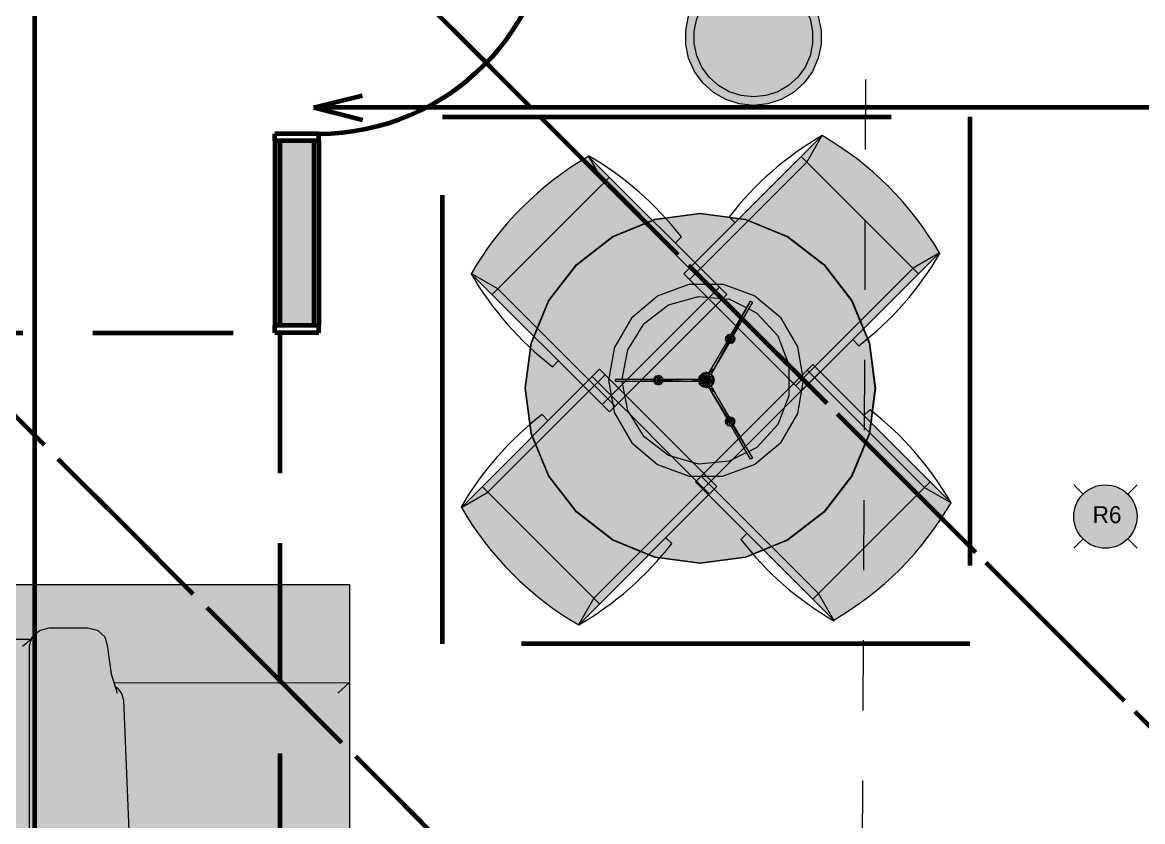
# Model space of a CAD drawing. Header units: inches. Extents: x -355 to 955, y -237 to 947.
# Drawn here: x 315.8 to 430.8, y 233.7 to 315.7 of the extents above; entities that cross this region are included whole.
import ezdxf

# ---------------------------------------------------------------- set-up
doc = ezdxf.new("R2010")
doc.units = ezdxf.units.IN
doc.header["$LTSCALE"] = 96
doc.header["$MEASUREMENT"] = 0
for name, pattern in [('Dash', [0.225, 0.15, -0.075]), ('Dot', [0.15, 0.075, -0.075]), ('ISO08W100', [0.96, 0.48, -0.12, 0.24, -0.12])]:
    doc.linetypes.add(name, pattern=pattern)
for name, color, linetype, lineweight, true_color in [('Architectural Blocks-2', 9, 'ISO08W100', 211, 0x808080), ('Cameras-3', 7, 'Continuous', 0, 0x004080), ('Dimensions-1', 7, 'Continuous', 158, 0x000080), ('Dimensions-3', 7, 'Continuous', 158, 0x000080), ('Doors-1', 7, 'Continuous', 158, 0x4b4b4b), ('Electrical-2', 7, 'Continuous', 211, 0xb90000), ('Electrical-3', 7, 'Continuous', 211, 0xb90000), ('Furniture_ Interior-2', 7, 'Continuous', 211, 0x8080c0), ('Furniture_ Interior-3', 7, 'Continuous', 211, 0x8080c0), ('Roof Planes-3', 7, 'Dash', 211, 0x6fa455), ('Walls_  Normal-1', 7, 'Continuous', 211, 0x000000)]:
    doc.layers.add(name, color=color, linetype=linetype, lineweight=lineweight, true_color=true_color)

# ---------------------------------------------------------------- blocks, each defined once
blk = doc.blocks.new('Seating_Chairs_Side Chairs_Framed w_ arms')
at = {"layer": 'Furniture_ Interior-2', "color": 163, "lineweight": 0, "true_color": 0x8080c0, "transparency": 33554687}
for p, q in [((-8.54, 17.04), (8.5, 17.04)), ((-8.54, 1.07), (8.5, 1.07))]:
    blk.add_line(p, q, dxfattribs=at)
blk.add_lwpolyline([(-8.54, 20.07, -0.131652), (8.5, 20.07), (8.5, 0), (-8.54, 0)], format="xyb", close=True, dxfattribs=at)
for points in [[(-8.54, 20.07, 0.097854), (-9.39, 7.42), (-8.54, 7.42)], [(8.54, 20.13, -0.097854), (9.39, 7.48), (8.54, 7.48)]]:
    blk.add_lwpolyline(points, format="xyb", dxfattribs=at)
for points in [[(-7.71, 0), (-7.71, 17.04), (-8.53, 20.08)], [(8.5, 20.07), (7.69, 17.04), (7.69, 0)]]:
    blk.add_lwpolyline(points, dxfattribs=at)
at = {"layer": 'Furniture_ Interior-2', "color": 7, "lineweight": 0, "true_color": 0xffffff, "transparency": 33554687}
for points in [[(-4.32, 20.91), (-0.02, 21.2), (-4.32, 20.91), (-8.54, 0)], [(-0.02, 21.2), (8.5, 0), (-0.02, 21.2), (-8.54, 0)], [(-8.54, 20.07), (-4.32, 20.91), (-8.54, 20.07), (-8.54, 0)], [(-0.02, 21.2), (4.28, 20.91), (-0.02, 21.2), (8.5, 0)], [(4.28, 20.91), (8.5, 20.07), (4.28, 20.91), (8.5, 0)]]:
    blk.add_solid(points, dxfattribs=at)
blk = doc.blocks.new('Tables_Dining Tables_Round_Without Chairs_Round Queen Anne (small)')
at = {"layer": 'Furniture_ Interior-2', "color": 163, "lineweight": 0, "true_color": 0x8080c0, "transparency": 33554687}
for points in [[(-15.59, 9), (-17.39, 13.34), (-18, 18), (-17.39, 22.66), (-15.59, 27), (-12.73, 30.73), (-9, 33.59), (-4.66, 35.39), (0, 36), (4.66, 35.39), (9, 33.59), (12.73, 30.73), (15.59, 27), (17.39, 22.66), (18, 18), (17.39, 13.34), (15.59, 9), (12.73, 5.27), (9, 2.41), (4.66, 0.61), (0, 0), (-4.66, 0.61), (-9, 2.41), (-12.73, 5.27)], [(-15.55, 9.02), (-17.34, 13.35), (-17.95, 18), (-17.34, 22.65), (-15.55, 26.98), (-12.69, 30.69), (-8.98, 33.55), (-4.65, 35.34), (0, 35.95), (4.65, 35.34), (8.98, 33.55), (12.69, 30.69), (15.55, 26.98), (17.34, 22.65), (17.95, 18), (17.34, 13.35), (15.55, 9.02), (12.69, 5.31), (8.98, 2.45), (4.65, 0.66), (0, 0.05), (-4.65, 0.66), (-8.98, 2.45), (-12.69, 5.31)]]:
    blk.add_lwpolyline(points, close=True, dxfattribs=at)
at = {"layer": 'Furniture_ Interior-2', "color": 7, "lineweight": 0, "true_color": 0xffffff, "transparency": 33554687}
for points in [[(-4.66, 35.39), (0, 36), (-4.66, 35.39), (4.66, 35.39)], [(-4.65, 35.34), (0, 35.95), (-4.65, 35.34), (4.65, 35.34)], [(-12.73, 30.73), (-9, 33.59), (-12.73, 30.73), (-4.66, 35.39)], [(-12.73, 30.73), (-4.66, 35.39), (-12.73, 30.73), (4.66, 35.39)], [(-12.73, 30.73), (4.66, 35.39), (-12.73, 30.73), (15.59, 27)], [(-8.98, 33.55), (-4.65, 35.34), (-8.98, 33.55), (4.65, 35.34)], [(-8.98, 33.55), (4.65, 35.34), (-8.98, 33.55), (8.98, 33.55)], [(4.66, 35.39), (9, 33.59), (4.66, 35.39), (15.59, 27)], [(-17.95, 18), (-12.69, 30.69), (-17.95, 18), (-8.98, 33.55)], [(-17.95, 18), (-8.98, 33.55), (-17.95, 18), (15.55, 26.98)], [(-8.98, 33.55), (8.98, 33.55), (-8.98, 33.55), (15.55, 26.98)], [(8.98, 33.55), (12.69, 30.69), (8.98, 33.55), (15.55, 26.98)], [(9, 33.59), (12.73, 30.73), (9, 33.59), (15.59, 27)], [(-17.95, 18), (-15.55, 26.98), (-17.95, 18), (-12.69, 30.69)], [(-15.59, 27), (-12.73, 30.73), (-15.59, 27), (15.59, 27)], [(-17.95, 18), (-17.34, 22.65), (-17.95, 18), (-15.55, 26.98)], [(-17.95, 18), (15.55, 26.98), (-17.95, 18), (17.95, 18)], [(-17.39, 13.34), (-17.39, 22.66), (-17.39, 13.34), (-15.59, 27)], [(-17.39, 13.34), (-15.59, 27), (-17.39, 13.34), (17.39, 13.34)], [(-15.59, 27), (15.59, 27), (-15.59, 27), (17.39, 13.34)], [(15.55, 26.98), (17.34, 22.65), (15.55, 26.98), (17.95, 18)], [(15.59, 27), (17.39, 22.66), (15.59, 27), (17.39, 13.34)], [(-17.39, 13.34), (-18, 18), (-17.39, 13.34), (-17.39, 22.66)], [(17.39, 22.66), (18, 18), (17.39, 22.66), (17.39, 13.34)], [(-15.55, 9.02), (-17.34, 13.35), (-15.55, 9.02), (-17.95, 18)], [(-17.95, 18), (17.95, 18), (-17.95, 18), (0, 0.05)], [(-15.55, 9.02), (-17.95, 18), (-15.55, 9.02), (-8.98, 2.45)], [(-17.95, 18), (0, 0.05), (-17.95, 18), (-8.98, 2.45)], [(17.95, 18), (15.55, 9.02), (17.95, 18), (0, 0.05)], [(17.95, 18), (17.34, 13.35), (17.95, 18), (15.55, 9.02)], [(-17.39, 13.34), (17.39, 13.34), (-17.39, 13.34), (0, 0)], [(-15.59, 9), (-17.39, 13.34), (-15.59, 9), (-9, 2.41)], [(-17.39, 13.34), (0, 0), (-17.39, 13.34), (-9, 2.41)], [(17.39, 13.34), (9, 2.41), (17.39, 13.34), (0, 0)], [(17.39, 13.34), (15.59, 9), (17.39, 13.34), (9, 2.41)], [(-12.73, 5.27), (-15.59, 9), (-12.73, 5.27), (-9, 2.41)], [(-12.69, 5.31), (-15.55, 9.02), (-12.69, 5.31), (-8.98, 2.45)], [(15.55, 9.02), (8.98, 2.45), (15.55, 9.02), (0, 0.05)], [(15.55, 9.02), (12.69, 5.31), (15.55, 9.02), (8.98, 2.45)], [(15.59, 9), (12.73, 5.27), (15.59, 9), (9, 2.41)], [(0, 0), (-4.66, 0.61), (0, 0), (-9, 2.41)], [(0, 0.05), (-4.65, 0.66), (0, 0.05), (-8.98, 2.45)], [(8.98, 2.45), (4.65, 0.66), (8.98, 2.45), (0, 0.05)], [(9, 2.41), (4.66, 0.61), (9, 2.41), (0, 0)]]:
    blk.add_solid(points, dxfattribs=at)
blk = doc.blocks.new('Bowl Pendant Chandelier')
at = {"layer": 'Electrical-2', "lineweight": 0, "transparency": 33554687}
for p, q in [((-5, 18.5), (-1.74, 19.69)), ((-1.74, 19.69), (1.74, 19.69)), ((1.74, 19.69), (5, 18.5)), ((-7.66, 16.27), (-5, 18.5)), ((-3.86, 17.58), (-0.8, 18.45)), ((-0.8, 18.45), (2.37, 18.16)), ((5, 18.5), (7.66, 16.27)), ((-6.39, 15.67), (-3.86, 17.58)), ((4.15, 17.27), (2.37, 18.16)), ((2.57, 14.54), (4.55, 17.97)), ((2.69, 14.51), (4.55, 17.97)), ((4.76, 17.85), (2.78, 14.42)), ((4.55, 17.97), (4.76, 17.85)), ((-7.66, 16.27), (-9.4, 13.26)), ((4.37, 17.17), (5.21, 16.74)), ((5.21, 16.74), (7.36, 14.4)), ((9.4, 13.26), (7.66, 16.27)), ((-8.07, 12.97), (-6.39, 15.67)), ((0.27, 10.55), (2.34, 14.14)), ((2.55, 14.02), (0.48, 10.43)), ((2.46, 14.08), (0.76, 10.92)), ((1.97, 14.07), (2.24, 14.53)), ((2.4, 14.47), (1.97, 14.07)), ((2.63, 14.4), (1.97, 14.07)), ((1.97, 14.07), (2.02, 14.28)), ((2.05, 13.85), (1.97, 14.07)), ((2.02, 14.28), (2.18, 14.43)), ((2.02, 14.28), (2.08, 14.38)), ((2.19, 13.99), (2.05, 13.85)), ((2.13, 13.77), (2.05, 13.85)), ((2.08, 14.38), (2.24, 14.53)), ((2.18, 14.43), (2.08, 14.38)), ((2.18, 14.43), (2.46, 14.57)), ((2.4, 14.47), (2.18, 14.43)), ((2.31, 14.22), (2.19, 14.01)), ((2.39, 14.19), (2.19, 14.01)), ((2.19, 14.01), (2.21, 14.1)), ((2.19, 14.01), (2.3, 14.06)), ((2.21, 13.92), (2.19, 14.01)), ((2.21, 14.1), (2.31, 14.22)), ((2.28, 14.17), (2.21, 14.1)), ((2.21, 14.1), (2.24, 14.15)), ((2.24, 14.53), (2.46, 14.57)), ((2.24, 14.15), (2.31, 14.22)), ((2.28, 14.17), (2.42, 14.24)), ((2.39, 14.19), (2.28, 14.17)), ((2.31, 14.22), (2.42, 14.24)), ((2.38, 13.72), (2.83, 13.81)), ((2.42, 14.24), (2.39, 14.19)), ((2.39, 14.19), (2.52, 14.21)), ((2.49, 14.16), (2.39, 14.19)), ((2.46, 14.57), (2.4, 14.47)), ((2.4, 14.47), (2.69, 14.51)), ((2.63, 14.4), (2.4, 14.47)), ((2.4, 14.11), (2.49, 14.16)), ((2.42, 14.24), (2.52, 14.21)), ((2.42, 14.1), (2.49, 14.16)), ((2.51, 13.82), (2.42, 13.8)), ((2.59, 13.89), (2.43, 13.8)), ((2.44, 13.82), (2.61, 13.98)), ((2.69, 14.51), (2.45, 14.08)), ((2.63, 14.4), (2.45, 14.23)), ((2.46, 14.57), (2.69, 14.51)), ((2.47, 14.07), (2.49, 14.16)), ((2.58, 14.08), (2.49, 14.16)), ((2.59, 13.89), (2.51, 13.82)), ((2.52, 14.21), (2.58, 14.08)), ((2.52, 14.21), (2.61, 14.14)), ((2.58, 14.08), (2.54, 14.03)), ((2.54, 14.03), (2.58, 14.08)), ((2.56, 13.86), (2.88, 14.02)), ((2.61, 14.14), (2.58, 14.08)), ((2.61, 13.98), (2.58, 14.08)), ((2.64, 14.03), (2.59, 13.89)), ((2.59, 13.89), (2.61, 13.98)), ((2.62, 13.94), (2.59, 13.89)), ((2.61, 14.14), (2.61, 13.98)), ((2.61, 14.14), (2.64, 14.03)), ((2.61, 13.98), (2.64, 14.03)), ((2.64, 14.03), (2.62, 13.94)), ((2.81, 14.24), (2.63, 14.4)), ((2.63, 14.07), (2.81, 14.24)), ((2.83, 13.81), (2.68, 13.66)), ((2.69, 14.51), (2.81, 14.24)), ((2.69, 14.51), (2.87, 14.34)), ((2.87, 14.34), (2.81, 14.24)), ((2.88, 14.02), (2.81, 14.24)), ((2.83, 13.81), (2.88, 14.02)), ((2.89, 13.91), (2.83, 13.81)), ((2.86, 13.91), (2.83, 13.81)), ((2.87, 14.34), (2.88, 14.02)), ((2.87, 14.34), (2.94, 14.12)), ((2.94, 14.12), (2.88, 14.02)), ((2.88, 14.02), (2.89, 13.91)), ((2.94, 14.12), (2.89, 13.91)), ((7.36, 14.4), (8.5, 11.43)), ((-10, 9.84), (-9.4, 13.26)), ((-8.63, 9.96), (-8.07, 12.97)), ((2.45, 13.62), (2.34, 13.65)), ((2.35, 13.68), (2.68, 13.66)), ((2.45, 13.8), (2.42, 13.79)), ((2.42, 13.79), (2.45, 13.8)), ((2.68, 13.66), (2.45, 13.62)), ((10, 9.84), (9.4, 13.26)), ((-0.68, 10.25), (-0.39, 10.54)), ((-0.67, 10.25), (-0.38, 10.54)), ((-0.39, 10.54), (-0.67, 10.25)), ((-0.65, 10.22), (-0.38, 10.49)), ((-0.38, 10.49), (-0.64, 10.21)), ((-0.64, 10.21), (-0.37, 10.48)), ((-0.39, 10.54), (0.01, 10.65)), ((-0.39, 10.54), (-0.38, 10.54)), ((-0.38, 10.54), (0.02, 10.65)), ((0.01, 10.65), (-0.38, 10.54)), ((-0.38, 10.48), (-0.38, 10.54)), ((-0.38, 10.54), (-0.35, 10.5)), ((-0.38, 10.54), (-0.38, 10.48)), ((-0.38, 10.49), (-0.1, 10.01)), ((-0.38, 10.49), (0, 10.59)), ((0, 10.59), (-0.37, 10.48)), ((-0.37, 10.48), (0, 10.58)), ((-0.37, 10.06), (-0.37, 10.48)), ((-0.22, 10.22), (0, 10.58)), ((-0.02, 10.59), (0.02, 10.65)), ((0.02, 10.65), (-0.02, 10.59)), ((0, 10.18), (0, 10.59)), ((0, 10.59), (0.37, 10.49)), ((0, 10.58), (0.37, 10.48)), ((0, 10.58), (0.37, 10.49)), ((0.37, 10.48), (0, 10.28)), ((0.01, 10.65), (0.02, 10.65)), ((0.02, 10.65), (0.02, 10.59)), ((0.02, 10.59), (0.02, 10.65)), ((0.02, 10.65), (0.29, 10.58)), ((0.37, 10.48), (0.1, 10.01)), ((0.76, 10.92), (0.27, 10.55)), ((0.35, 10.5), (0.27, 10.55)), ((0.34, 10.51), (0.34, 10.5)), ((0.37, 10.49), (0.37, 10.48)), ((0.37, 10.49), (0.65, 10.22)), ((0.37, 10.48), (0.64, 10.21)), ((0.65, 10.22), (0.37, 10.48)), ((0.48, 10.43), (0.39, 10.48)), ((0.5, 10.47), (0.72, 10.25)), ((0.55, 11.04), (0.76, 10.92)), ((8.5, 11.43), (8.5, 8.25)), ((-9.4, 6.43), (-10, 9.84)), ((-9.31, 9.96), (-5.36, 9.96)), ((-5.38, 9.85), (-9.31, 9.96)), ((-9.31, 9.72), (-9.31, 9.96)), ((-5.36, 9.72), (-9.31, 9.72)), ((-8.07, 6.72), (-8.63, 9.72)), ((-5.39, 9.84), (-5.21, 10.08)), ((-5.39, 9.84), (-5.33, 10.08)), ((-5.21, 9.61), (-5.39, 9.84)), ((-5.33, 9.61), (-5.39, 9.84)), ((-5.39, 9.84), (-4.44, 9.84)), ((-5.33, 10.08), (-5.06, 10.25)), ((-5.33, 10.08), (-5.18, 10.25)), ((-5.21, 10.08), (-5.33, 10.08)), ((-5.06, 9.44), (-5.33, 9.61)), ((-5.33, 9.61), (-4.5, 9.61)), ((-5.18, 9.44), (-5.33, 9.61)), ((-5.21, 10.08), (-5.27, 9.84)), ((-5.27, 9.84), (-5.21, 9.61)), ((-5.06, 10.25), (-5.21, 10.08)), ((-4.97, 10.01), (-5.21, 10.08)), ((-4.97, 9.68), (-5.21, 9.61)), ((-5.21, 9.61), (-5.06, 9.44)), ((-5.21, 9.61), (-4.65, 9.44)), ((-5.18, 10.25), (-4.85, 10.31)), ((-5.18, 10.25), (-4.97, 10.31)), ((-4.65, 10.25), (-5.18, 10.25)), ((-4.85, 9.38), (-5.18, 9.44)), ((-4.65, 9.44), (-5.18, 9.44)), ((-4.97, 9.38), (-5.18, 9.44)), ((-4.85, 10.31), (-5.06, 10.25)), ((-5.06, 10.25), (-4.76, 10.05)), ((-4.5, 10.08), (-5.06, 10.25)), ((-5.06, 9.44), (-4.85, 9.38)), ((-5.05, 9.84), (-4.96, 9.95)), ((-5.05, 9.84), (-5.02, 9.95)), ((-4.96, 9.73), (-5.05, 9.84)), ((-5.02, 9.73), (-5.05, 9.84)), ((-5.02, 9.95), (-4.89, 10.03)), ((-5.02, 9.95), (-4.95, 10.03)), ((-4.9, 9.95), (-5.02, 9.95)), ((-4.89, 9.65), (-5.02, 9.73)), ((-5.02, 9.73), (-4.96, 9.73)), ((-4.95, 9.65), (-5.02, 9.73)), ((-4.96, 9.95), (-4.99, 9.84)), ((-4.9, 9.87), (-4.99, 9.84)), ((-4.99, 9.84), (-4.96, 9.73)), ((-4.99, 9.84), (-4.7, 9.65)), ((-4.99, 9.84), (-4.63, 9.73)), ((-4.97, 10.31), (-4.85, 10.31)), ((-4.85, 9.38), (-4.97, 9.38)), ((-4.89, 10.03), (-4.96, 9.95)), ((-4.96, 9.95), (-4.9, 10.03)), ((-4.96, 9.73), (-4.89, 9.65)), ((-4.7, 9.65), (-4.96, 9.73)), ((-4.95, 10.03), (-4.79, 10.06)), ((-4.95, 10.03), (-4.85, 10.06)), ((-4.89, 10.03), (-4.95, 10.03)), ((-4.7, 9.65), (-4.95, 9.65)), ((-4.79, 9.63), (-4.95, 9.65)), ((-4.85, 9.63), (-4.95, 9.65)), ((-4.9, 10.03), (-4.89, 10.03)), ((-4.9, 9.96), (-0.74, 9.96)), ((-4.79, 10.06), (-4.89, 10.03)), ((-4.89, 10.03), (-4.66, 9.96)), ((-4.79, 9.63), (-4.89, 9.65)), ((-4.85, 10.31), (-4.65, 10.25)), ((-4.85, 10.06), (-4.79, 10.06)), ((-4.79, 9.63), (-4.85, 9.63)), ((-4.65, 9.44), (-4.85, 9.38)), ((-4.79, 10.06), (-4.64, 9.96)), ((-4.79, 10.06), (-4.7, 10.03)), ((-4.7, 9.65), (-4.79, 9.63)), ((-4.7, 10.03), (-4.64, 9.96)), ((-4.63, 9.73), (-4.7, 9.65)), ((-4.66, 9.98), (-4.62, 9.96)), ((-4.65, 10.25), (-4.5, 10.08)), ((-4.5, 9.61), (-4.65, 9.44)), ((-4.6, 9.84), (-4.63, 9.73)), ((-4.61, 9.79), (-4.44, 9.84)), ((-4.5, 10.08), (-4.47, 9.96)), ((-4.44, 9.84), (-4.5, 9.61)), ((-0.74, 9.72), (-4.47, 9.72)), ((-1.32, 9.72), (-4.45, 9.82)), ((-1.32, 9.96), (-0.74, 9.72)), ((-1.32, 9.72), (-1.32, 9.96)), ((-0.69, 9.79), (-0.8, 9.9)), ((-0.8, 9.9), (0.8, 9.9)), ((-0.8, 9.79), (-0.8, 9.9)), ((0.8, 9.79), (-0.8, 9.79)), ((-0.76, 9.96), (-0.68, 10.25)), ((-0.68, 9.45), (-0.76, 9.72)), ((-0.75, 9.96), (-0.67, 10.25)), ((-0.68, 10.25), (-0.75, 9.96)), ((-0.67, 9.45), (-0.75, 9.72)), ((-0.68, 9.45), (-0.75, 9.72)), ((-0.74, 9.9), (-0.65, 10.22)), ((-0.74, 9.96), (-0.74, 9.9)), ((-0.65, 9.47), (-0.74, 9.79)), ((-0.74, 9.79), (-0.74, 9.72)), ((-0.73, 9.79), (-0.64, 9.48)), ((-0.72, 9.9), (-0.65, 10.22)), ((-0.64, 10.21), (-0.72, 9.9)), ((-0.72, 9.79), (-0.64, 9.48)), ((-0.4, 9.9), (-0.69, 9.79)), ((-0.69, 9.79), (-0.69, 9.9)), ((-0.68, 10.25), (-0.67, 10.25)), ((-0.67, 9.45), (-0.68, 9.45)), ((-0.39, 9.15), (-0.68, 9.45)), ((-0.65, 10.21), (-0.67, 10.25)), ((-0.67, 10.25), (-0.64, 10.23)), ((-0.65, 9.49), (-0.67, 9.45)), ((-0.67, 9.45), (-0.65, 9.49)), ((-0.64, 9.46), (-0.67, 9.45)), ((-0.38, 9.15), (-0.67, 9.45)), ((-0.67, 9.45), (-0.39, 9.15)), ((-0.65, 10.22), (-0.17, 9.94)), ((-0.65, 9.47), (-0.64, 9.48)), ((-0.37, 9.21), (-0.65, 9.47)), ((-0.38, 9.19), (-0.65, 9.47)), ((-0.46, 9.9), (-0.64, 10.21)), ((-0.64, 9.79), (-0.37, 9.63)), ((-0.17, 9.75), (-0.64, 9.48)), ((-0.22, 9.47), (-0.64, 9.48)), ((-0.37, 9.21), (-0.64, 9.48)), ((-0.42, 9.9), (-0.37, 10.06)), ((-0.37, 9.63), (-0.42, 9.79)), ((-0.4, 9.79), (-0.4, 9.9)), ((-0.36, 9.8), (-0.4, 9.79)), ((-0.4, 9.79), (-0.36, 9.8)), ((-0.37, 10.06), (-0.22, 10.22)), ((-0.37, 10.06), (-0.24, 9.9)), ((-0.37, 9.21), (-0.1, 9.67)), ((-0.37, 9.63), (-0.1, 9.67)), ((-0.22, 9.47), (-0.37, 9.63)), ((-0.37, 9.21), (0, 9.41)), ((0, 9.11), (-0.37, 9.21)), ((-0.37, 9.21), (-0.38, 9.19)), ((-0.33, 9.79), (-0.36, 9.9)), ((-0.36, 9.79), (-0.36, 9.9)), ((-0.33, 9.79), (-0.33, 9.9)), ((-0.33, 9.9), (-0.23, 9.79)), ((-0.29, 9.79), (-0.17, 9.75)), ((-0.11, 9.79), (-0.23, 9.9)), ((-0.23, 9.79), (-0.23, 9.9)), ((-0.22, 10.22), (0, 10.28)), ((-0.22, 10.22), (-0.17, 9.95)), ((-0.08, 9.59), (-0.22, 9.47)), ((0, 9.41), (-0.22, 9.47)), ((-0.18, 9.9), (-0.17, 9.94)), ((-0.17, 9.75), (-0.18, 9.79)), ((-0.17, 9.9), (-0.17, 10.01)), ((-0.17, 10.01), (-0.08, 9.92)), ((-0.17, 10.01), (-0.08, 10.01)), ((-0.17, 9.67), (-0.17, 9.79)), ((-0.08, 9.67), (-0.17, 9.67)), ((0.1, 9.9), (-0.11, 9.79)), ((-0.11, 9.79), (-0.11, 9.9)), ((-0.08, 10.07), (-0.1, 10.01)), ((-0.09, 10.01), (-0.08, 10.02)), ((-0.08, 9.67), (-0.09, 9.67)), ((-0.08, 10.15), (0.03, 10.18)), ((-0.08, 10.18), (0.03, 10.18)), ((-0.08, 9.9), (-0.08, 10.18)), ((-0.08, 10.05), (0.03, 10.15)), ((-0.08, 10.15), (0.03, 10.15)), ((-0.08, 10.06), (-0.08, 10.07)), ((-0.08, 9.93), (0.03, 10.05)), ((-0.08, 10.05), (0.03, 10.05)), ((-0.06, 9.9), (-0.08, 9.93)), ((-0.08, 9.93), (0.03, 9.93)), ((-0.08, 9.93), (-0.06, 9.9)), ((-0.08, 9.47), (-0.08, 9.79)), ((0.03, 9.72), (-0.08, 9.72)), ((0.03, 9.72), (-0.08, 9.6)), ((0.03, 9.6), (-0.08, 9.6)), ((0.03, 9.6), (-0.08, 9.5)), ((0.03, 9.5), (-0.08, 9.5)), ((-0.08, 9.47), (0.03, 9.5)), ((0.03, 9.47), (-0.08, 9.47)), ((0, 10.28), (-0.03, 10.18)), ((0, 10.28), (0.22, 10.22)), ((0.03, 9.72), (0, 9.79)), ((0.22, 9.47), (0, 9.41)), ((0, 9.41), (0.02, 9.47)), ((0.02, 9.47), (0, 9.41)), ((0.22, 9.47), (0, 9.11)), ((0, 9.09), (0, 9.47)), ((0.37, 9.21), (0, 9.11)), ((0.37, 9.21), (0, 9.09)), ((0.03, 10.06), (0.22, 10.22)), ((0.03, 10.18), (0.03, 9.9)), ((0.03, 10.03), (0.09, 10.01)), ((0.03, 10.01), (0.17, 10.01)), ((0.03, 9.79), (0.03, 9.47)), ((0.17, 9.67), (0.03, 9.67)), ((0.09, 9.67), (0.03, 9.66)), ((0.03, 9.5), (0.1, 9.67)), ((0.05, 9.79), (0.17, 9.67)), ((0.09, 10.01), (0.07, 10.02)), ((0.07, 9.67), (0.09, 9.67)), ((0.1, 10.01), (0.37, 10.06)), ((0.1, 9.9), (0.1, 9.79)), ((0.1, 9.9), (0.22, 9.79)), ((0.1, 9.67), (0.37, 9.19)), ((0.64, 10.21), (0.17, 9.94)), ((0.17, 10.01), (0.17, 9.9)), ((0.17, 9.94), (0.18, 9.9)), ((0.17, 9.94), (0.29, 9.9)), ((0.17, 9.79), (0.17, 9.67)), ((0.18, 9.79), (0.17, 9.75)), ((0.17, 9.75), (0.65, 9.47)), ((0.17, 9.74), (0.22, 9.47)), ((0.22, 10.22), (0.37, 10.06)), ((0.22, 10.22), (0.64, 10.21)), ((0.22, 9.9), (0.22, 9.79)), ((0.22, 9.9), (0.32, 9.79)), ((0.37, 9.63), (0.22, 9.47)), ((0.37, 9.63), (0.24, 9.79)), ((0.32, 9.9), (0.32, 9.79)), ((0.32, 9.9), (0.35, 9.79)), ((0.35, 9.9), (0.35, 9.79)), ((0.35, 9.88), (0.4, 9.9)), ((0.37, 10.06), (0.42, 9.9)), ((0.37, 10.06), (0.64, 9.9)), ((0.42, 9.79), (0.37, 9.63)), ((0.37, 9.21), (0.37, 9.63)), ((0.64, 9.48), (0.37, 9.21)), ((0.64, 9.48), (0.37, 9.19)), ((0.65, 9.47), (0.37, 9.19)), ((0.39, 9.21), (0.48, 9.26)), ((0.4, 9.9), (0.4, 9.79)), ((0.69, 9.9), (0.4, 9.79)), ((0.46, 9.79), (0.64, 9.48)), ((0.48, 9.26), (2.55, 5.67)), ((0.72, 9.45), (0.5, 9.22)), ((0.72, 10.25), (0.61, 10.26)), ((0.72, 9.45), (0.62, 9.44)), ((0.62, 9.44), (0.72, 9.45)), ((0.64, 10.21), (0.65, 10.22)), ((0.64, 10.21), (0.72, 9.9)), ((0.73, 9.9), (0.64, 10.21)), ((0.64, 9.48), (0.72, 9.79)), ((0.72, 10.25), (0.65, 10.21)), ((0.65, 10.21), (0.72, 10.25)), ((0.65, 10.22), (0.74, 9.9)), ((0.72, 9.79), (0.65, 9.47)), ((0.74, 9.79), (0.65, 9.47)), ((0.65, 9.49), (0.72, 9.45)), ((0.72, 9.45), (0.65, 9.49)), ((0.69, 9.9), (0.69, 9.79)), ((0.69, 9.79), (0.8, 9.9)), ((0.72, 10.25), (0.83, 9.85)), ((0.83, 9.85), (0.72, 9.45)), ((0.73, 9.92), (0.76, 9.9)), ((0.76, 9.9), (0.73, 9.92)), ((0.73, 9.78), (0.75, 9.79)), ((0.8, 9.9), (0.8, 9.79)), ((0.8, 9.87), (0.83, 9.85)), ((0.8, 9.83), (0.83, 9.85)), ((0.83, 9.85), (0.8, 9.85)), ((0.83, 9.85), (0.8, 9.83)), ((9.4, 6.43), (10, 9.84)), ((-0.38, 9.15), (-0.39, 9.15)), ((0.01, 9.05), (-0.39, 9.15)), ((-0.38, 9.2), (-0.38, 9.15)), ((-0.36, 9.19), (-0.38, 9.15)), ((-0.38, 9.15), (-0.36, 9.19)), ((0.02, 9.05), (-0.38, 9.15)), ((0.01, 9.05), (-0.38, 9.15)), ((-0.38, 9.19), (0, 9.11)), ((0, 9.09), (-0.38, 9.19)), ((0.02, 9.05), (-0.01, 9.1)), ((0.37, 9.19), (0, 9.09)), ((0.02, 9.05), (0.01, 9.05)), ((0.28, 9.11), (0.02, 9.05)), ((0.02, 9.1), (0.02, 9.05)), ((0.27, 9.14), (0.35, 9.19)), ((2.34, 5.55), (0.27, 9.14)), ((0.27, 9.14), (0.76, 8.76)), ((0.35, 9.19), (0.35, 9.19)), ((0.76, 8.76), (0.55, 8.64)), ((0.55, 8.64), (2.44, 5.6)), ((8.5, 8.25), (7.36, 5.29)), ((-9.4, 6.43), (-7.66, 3.42)), ((-6.39, 4.02), (-8.07, 6.72)), ((1.97, 5.62), (2.05, 5.83)), ((2.05, 5.83), (2.13, 5.91)), ((2.05, 5.83), (2.18, 5.26)), ((2.19, 5.68), (2.21, 5.77)), ((2.21, 5.74), (2.21, 5.78)), ((2.21, 5.78), (2.21, 5.74)), ((2.34, 6.03), (2.45, 6.07)), ((2.45, 5.88), (2.42, 5.9)), ((2.42, 5.89), (2.51, 5.87)), ((2.88, 5.67), (2.45, 6.07)), ((2.45, 6.07), (2.68, 6.02)), ((2.51, 5.87), (2.59, 5.8)), ((2.61, 5.7), (2.51, 5.87)), ((2.58, 5.6), (2.51, 5.87)), ((2.51, 5.74), (2.51, 5.87)), ((2.88, 5.67), (2.56, 5.83)), ((2.61, 5.7), (2.59, 5.8)), ((2.59, 5.8), (2.64, 5.65)), ((2.59, 5.8), (2.62, 5.75)), ((2.94, 5.56), (2.68, 6.02)), ((2.68, 6.02), (2.83, 5.88)), ((2.83, 5.88), (2.94, 5.56)), ((2.88, 5.67), (2.83, 5.88)), ((2.83, 5.88), (2.89, 5.77)), ((2.89, 5.77), (2.94, 5.56)), ((7.66, 3.42), (9.4, 6.43)), ((2.02, 5.41), (1.97, 5.62)), ((1.97, 5.62), (2.13, 5.35)), ((2.24, 5.16), (2.02, 5.41)), ((2.02, 5.41), (2.18, 5.26)), ((2.08, 5.31), (2.02, 5.41)), ((2.24, 5.16), (2.08, 5.31)), ((2.13, 5.35), (2.18, 5.26)), ((2.18, 5.26), (2.2, 5.62)), ((2.46, 5.11), (2.18, 5.26)), ((2.18, 5.26), (2.4, 5.22)), ((2.24, 5.16), (2.18, 5.26)), ((2.21, 5.58), (2.19, 5.68)), ((2.19, 5.68), (2.28, 5.51)), ((2.31, 5.46), (2.21, 5.58)), ((2.21, 5.58), (2.28, 5.51)), ((2.24, 5.53), (2.21, 5.58)), ((2.28, 5.51), (2.23, 5.75)), ((2.31, 5.46), (2.24, 5.53)), ((2.46, 5.11), (2.24, 5.16)), ((2.42, 5.44), (2.28, 5.51)), ((2.28, 5.51), (2.39, 5.49)), ((2.28, 5.51), (2.31, 5.46)), ((2.29, 5.51), (2.28, 5.51)), ((2.39, 5.49), (2.29, 5.51)), ((2.42, 5.44), (2.31, 5.46)), ((2.39, 5.49), (2.35, 5.55)), ((2.35, 5.46), (2.4, 5.22)), ((2.39, 5.49), (2.49, 5.53)), ((2.52, 5.48), (2.39, 5.49)), ((2.39, 5.49), (2.42, 5.44)), ((2.4, 5.22), (2.63, 5.28)), ((2.69, 5.18), (2.4, 5.22)), ((2.46, 5.11), (2.4, 5.22)), ((2.42, 5.59), (2.49, 5.53)), ((2.52, 5.48), (2.42, 5.44)), ((2.69, 5.18), (2.45, 5.61)), ((2.69, 5.18), (2.46, 5.11)), ((2.49, 5.53), (2.47, 5.62)), ((2.49, 5.53), (2.5, 5.64)), ((2.49, 5.53), (2.58, 5.6)), ((2.58, 5.6), (2.52, 5.48)), ((2.61, 5.55), (2.52, 5.48)), ((4.55, 1.72), (2.57, 5.15)), ((2.58, 5.6), (2.61, 5.7)), ((2.58, 5.6), (2.61, 5.55)), ((2.59, 5.36), (2.6, 5.34)), ((2.61, 5.7), (2.61, 5.55)), ((2.64, 5.65), (2.61, 5.7)), ((2.64, 5.65), (2.61, 5.55)), ((2.62, 5.75), (2.64, 5.65)), ((2.63, 5.62), (2.81, 5.45)), ((2.63, 5.28), (2.81, 5.45)), ((2.81, 5.45), (2.69, 5.18)), ((2.87, 5.35), (2.69, 5.18)), ((2.69, 5.18), (4.76, 1.84)), ((2.78, 5.27), (4.76, 1.84)), ((2.81, 5.45), (2.88, 5.67)), ((2.81, 5.45), (2.87, 5.35)), ((2.88, 5.67), (2.87, 5.35)), ((2.94, 5.56), (2.87, 5.35)), ((7.36, 5.29), (5.21, 2.94)), ((-3.86, 2.1), (-6.39, 4.02)), ((-7.66, 3.42), (-5, 1.19)), ((4.15, 2.41), (2.37, 1.53)), ((5.21, 2.94), (4.37, 2.52)), ((7.66, 3.42), (5, 1.19)), ((-5, 1.19), (-1.74, 0)), ((-0.8, 1.23), (-3.86, 2.1)), ((2.37, 1.53), (-0.8, 1.23)), ((5, 1.19), (1.74, 0)), ((4.76, 1.84), (4.55, 1.72)), ((-1.74, 0), (1.74, 0))]:
    blk.add_line(p, q, dxfattribs=at)
blk = doc.blocks.new('Colorado Sofa')
at = {"layer": 'Furniture_ Interior-2', "color": 163, "lineweight": 0, "true_color": 0x8080c0, "transparency": 33554687}
for p, q in [((-11.67, 0.15), (-11.67, 24.66)), ((10.43, 1.23), (11.67, 0)), ((11.67, 0), (12.9, 1.23))]:
    blk.add_line(p, q, dxfattribs=at)
blk.add_lwpolyline([(46.09, 39), (46.09, 0.15), (-46.09, 0.15), (-46.09, 39)], close=True, dxfattribs=at)
for points in [[(-39.1, 33.65), (-39.88, 32.93), (-39.88, 39), (-39.84, 38.96), (-39.73, 38.85), (-39.73, 38.85), (-38.65, 37.77)], [(38.7, 37.77), (39.93, 39), (39.93, 32.8), (39.1, 33.75)], [(-33.83, 24.02), (-36.03, 24.62), (-39.26, 25.05), (-39.5, 25.1), (-40.18, 25.28), (-40.92, 26.01), (-40.93, 26.05), (-41.19, 27.01), (-41.19, 31), (-40.92, 32), (-40.19, 32.73), (-39.19, 33), (-13.67, 33), (-12.67, 32.73), (-11.93, 32), (-11.67, 31), (-11.67, 24.66), (-11.83, 23.87), (-12.28, 23.2), (-12.95, 22.77), (-13.74, 22.64), (-33.07, 23.37), (-33.82, 23.55), (-34.44, 24), (-34.58, 24.22)], [(-11.68, 31.06), (-11.43, 32), (-10.7, 32.73), (-9.7, 33), (9.67, 33), (10.67, 32.73), (11.4, 32), (11.67, 31), (11.67, 0)], [(11.67, 31), (11.94, 32), (12.67, 32.73), (13.67, 33), (39.19, 33), (40.19, 32.73), (40.92, 32), (41.19, 31), (41.19, 27.01), (40.93, 26.05), (40.92, 26.01), (40.19, 25.28), (39.5, 25.1), (39.26, 25.05), (36.03, 24.62), (33.84, 24.02)], [(-35, 24.34), (-35, 0.15), (-33.76, 1.23)], [(11.67, 24.53), (11.4, 23.52), (10.67, 22.77), (9.67, 22.5), (-9.7, 22.5), (-10.7, 22.77), (-11.43, 23.52), (-11.7, 24.51)], [(34.59, 24.22), (34.45, 24), (33.82, 23.55), (33.07, 23.37), (13.74, 22.64), (12.95, 22.77), (12.28, 23.2), (11.83, 23.87), (11.67, 24.66)], [(35, 24.34), (35.04, 0.15), (33.86, 1.33)], [(-12.9, 1.38), (-11.67, 0.15), (-10.43, 1.38)]]:
    blk.add_lwpolyline(points, dxfattribs=at)
at = {"layer": 'Furniture_ Interior-2', "color": 7, "lineweight": 0, "true_color": 0xffffff, "transparency": 33554687}
for points in [[(-46.09, 39), (46.09, 39), (-46.09, 39), (-46.09, 0.15)], [(46.09, 39), (46.09, 0.15), (46.09, 39), (-46.09, 0.15)]]:
    blk.add_solid(points, dxfattribs=at)
blk = doc.blocks.new('Diner Stool')
at = {"color": 163, "linetype": 'Continuous', "lineweight": 0, "true_color": 0x8080c0, "transparency": 33554687}
blk.add_lwpolyline([(-5.3, 3.94), (-5.82, 5.11), (-6.08, 6.36), (-6.08, 7.64), (-5.82, 8.89), (-5.3, 10.06), (-4.55, 11.09), (-3.6, 11.95), (-2.49, 12.59), (-1.27, 12.98), (0, 13.12), (1.27, 12.98), (2.49, 12.59), (3.6, 11.95), (4.55, 11.09), (5.3, 10.06), (5.82, 8.89), (6.08, 7.64), (6.08, 6.36), (5.82, 5.11), (5.3, 3.94), (4.55, 2.91), (3.6, 2.05), (2.49, 1.41), (1.27, 1.02), (0, 0.88), (-1.27, 1.02), (-2.49, 1.41), (-3.6, 2.05), (-4.55, 2.91)], close=True, dxfattribs=at)
at = {"color": 18, "linetype": 'Continuous', "lineweight": 0, "true_color": 0x000000, "transparency": 33554687}
for points in [[(-3.27, 1.86), (-3.13, 1.77), (-3.12, 1.76), (-3.01, 1.71)], [(3.27, 1.86), (3.13, 1.77), (3.12, 1.76), (3.01, 1.71)]]:
    blk.add_lwpolyline(points, dxfattribs=at)
at = {"color": 7, "linetype": 'Continuous', "lineweight": 0, "true_color": 0xffffff, "transparency": 33554687}
for points in [[(-2.49, 12.59), (-1.27, 12.98), (-2.49, 12.59), (1.27, 12.98)], [(-2.49, 12.59), (1.27, 12.98), (-2.49, 12.59), (2.49, 1.41)], [(-1.27, 12.98), (0, 13.12), (-1.27, 12.98), (1.27, 12.98)], [(1.27, 12.98), (2.49, 12.59), (1.27, 12.98), (3.6, 11.95)], [(1.27, 12.98), (3.6, 11.95), (1.27, 12.98), (5.3, 10.06)], [(1.27, 12.98), (5.3, 10.06), (1.27, 12.98), (2.49, 1.41)], [(-5.3, 10.06), (-4.55, 11.09), (-5.3, 10.06), (-2.49, 12.59)], [(-5.3, 10.06), (-2.49, 12.59), (-5.3, 10.06), (-2.49, 1.41)], [(-4.55, 11.09), (-3.6, 11.95), (-4.55, 11.09), (-2.49, 12.59)], [(-2.49, 12.59), (2.49, 1.41), (-2.49, 12.59), (-2.49, 1.41)], [(3.6, 11.95), (4.55, 11.09), (3.6, 11.95), (5.3, 10.06)], [(-4.55, 2.91), (-6.08, 6.36), (-4.55, 2.91), (-5.3, 10.06)], [(-6.08, 6.36), (-6.08, 7.64), (-6.08, 6.36), (-5.3, 10.06)], [(-6.08, 7.64), (-5.82, 8.89), (-6.08, 7.64), (-5.3, 10.06)], [(-4.55, 2.91), (-5.3, 10.06), (-4.55, 2.91), (-2.49, 1.41)], [(5.3, 10.06), (5.3, 3.94), (5.3, 10.06), (2.49, 1.41)], [(5.3, 10.06), (5.82, 8.89), (5.3, 10.06), (6.08, 7.64)], [(5.3, 10.06), (6.08, 7.64), (5.3, 10.06), (5.3, 3.94)], [(6.08, 7.64), (6.08, 6.36), (6.08, 7.64), (5.3, 3.94)], [(-4.55, 2.91), (-5.3, 3.94), (-4.55, 2.91), (-6.08, 6.36)], [(-5.3, 3.94), (-5.82, 5.11), (-5.3, 3.94), (-6.08, 6.36)], [(6.08, 6.36), (5.82, 5.11), (6.08, 6.36), (5.3, 3.94)], [(5.3, 3.94), (4.55, 2.91), (5.3, 3.94), (2.49, 1.41)], [(-4.55, 2.91), (-2.49, 1.41), (-4.55, 2.91), (-3.6, 2.05)], [(4.55, 2.91), (3.6, 2.05), (4.55, 2.91), (2.49, 1.41)], [(2.49, 1.41), (-1.27, 1.02), (2.49, 1.41), (-2.49, 1.41)], [(2.49, 1.41), (1.27, 1.02), (2.49, 1.41), (-1.27, 1.02)], [(1.27, 1.02), (0, 0.88), (1.27, 1.02), (-1.27, 1.02)]]:
    blk.add_solid(points, dxfattribs=at)
at = {"layer": 'Furniture_ Interior-2', "color": 163, "lineweight": 0, "true_color": 0x8080c0, "transparency": 33554687}
blk.add_lwpolyline([(-6.06, 3.5), (-6.66, 4.84), (-6.96, 6.27), (-6.96, 7.73), (-6.66, 9.16), (-6.06, 10.5), (-5.2, 11.68), (-4.11, 12.66), (-2.85, 13.39), (-1.46, 13.85), (0, 14), (1.46, 13.85), (2.85, 13.39), (4.11, 12.66), (5.2, 11.68), (6.06, 10.5), (6.66, 9.16), (6.96, 7.73), (6.96, 6.27), (6.66, 4.84), (6.06, 3.5), (5.2, 2.32), (4.11, 1.34), (2.85, 0.61), (1.46, 0.15), (0, 0), (-1.46, 0.15), (-2.85, 0.61), (-4.11, 1.34), (-5.2, 2.32)], close=True, dxfattribs=at)
at = {"layer": 'Furniture_ Interior-2', "color": 7, "lineweight": 0, "true_color": 0xffffff, "transparency": 33554687}
for points in [[(-5.2, 2.32), (-5.2, 11.68), (-5.2, 2.32), (-1.46, 13.85)], [(-5.2, 11.68), (-4.11, 12.66), (-5.2, 11.68), (-1.46, 13.85)], [(-5.2, 2.32), (-1.46, 13.85), (-5.2, 2.32), (-1.46, 0.15)], [(-4.11, 12.66), (-2.85, 13.39), (-4.11, 12.66), (-1.46, 13.85)], [(-1.46, 13.85), (0, 14), (-1.46, 13.85), (1.46, 13.85)], [(-1.46, 13.85), (1.46, 13.85), (-1.46, 13.85), (-1.46, 0.15)], [(1.46, 13.85), (1.46, 0.15), (1.46, 13.85), (-1.46, 0.15)], [(1.46, 13.85), (2.85, 13.39), (1.46, 13.85), (4.11, 12.66)], [(1.46, 13.85), (4.11, 12.66), (1.46, 13.85), (5.2, 11.68)], [(1.46, 13.85), (5.2, 11.68), (1.46, 13.85), (1.46, 0.15)], [(-5.2, 2.32), (-6.66, 4.84), (-5.2, 2.32), (-5.2, 11.68)], [(-6.66, 4.84), (-6.66, 9.16), (-6.66, 4.84), (-5.2, 11.68)], [(-6.66, 9.16), (-6.06, 10.5), (-6.66, 9.16), (-5.2, 11.68)], [(5.2, 11.68), (5.2, 2.32), (5.2, 11.68), (1.46, 0.15)], [(5.2, 11.68), (6.06, 10.5), (5.2, 11.68), (6.66, 9.16)], [(5.2, 11.68), (6.66, 9.16), (5.2, 11.68), (6.66, 4.84)], [(5.2, 11.68), (6.66, 4.84), (5.2, 11.68), (5.2, 2.32)], [(-6.66, 4.84), (-6.96, 7.73), (-6.66, 4.84), (-6.66, 9.16)], [(6.66, 9.16), (6.96, 7.73), (6.66, 9.16), (6.66, 4.84)], [(-6.66, 4.84), (-6.96, 6.27), (-6.66, 4.84), (-6.96, 7.73)], [(6.96, 7.73), (6.96, 6.27), (6.96, 7.73), (6.66, 4.84)], [(-5.2, 2.32), (-6.06, 3.5), (-5.2, 2.32), (-6.66, 4.84)], [(6.66, 4.84), (6.06, 3.5), (6.66, 4.84), (5.2, 2.32)], [(-5.2, 2.32), (-1.46, 0.15), (-5.2, 2.32), (-4.11, 1.34)], [(5.2, 2.32), (4.11, 1.34), (5.2, 2.32), (1.46, 0.15)], [(-1.46, 0.15), (-2.85, 0.61), (-1.46, 0.15), (-4.11, 1.34)], [(4.11, 1.34), (2.85, 0.61), (4.11, 1.34), (1.46, 0.15)], [(1.46, 0.15), (0, 0), (1.46, 0.15), (-1.46, 0.15)]]:
    blk.add_solid(points, dxfattribs=at)
blk = doc.blocks.new('Recessed Down Light 6')
at = {"layer": 'Electrical-2', "color": 12, "lineweight": 0, "true_color": 0xb90000, "transparency": 33554687}
for p, q in [((-2.3, 5.56), (-3.25, 6.51)), ((2.3, 5.56), (3.25, 6.51)), ((-3.25, 0), (-2.3, 0.95)), ((3.25, 0), (2.3, 0.95))]:
    blk.add_line(p, q, dxfattribs=at)
blk.add_circle((0, 3.25), 3.25, dxfattribs=at)
at = {"layer": 'Electrical-2', "color": 7, "lineweight": 0, "true_color": 0xffffff, "transparency": 33554687}
for points in [[(0, 6.51), (-3.06, 4.37), (-3.25, 3.25), (-3.21, 3.82)], [(0, 6.51), (-3.25, 3.25), (-3.06, 2.14), (-3.21, 2.69)], [(0, 6.51), (-2.49, 5.35), (-3.06, 4.37), (-2.82, 4.88)], [(0, 6.51), (-3.06, 2.14), (-2.49, 1.16), (-2.82, 1.63)], [(0, 6.51), (-1.63, 6.07), (-2.49, 5.35), (-2.09, 5.75)], [(0, 6.51), (-2.49, 1.16), (-1.63, 0.44), (-2.09, 0.76)], [(0, 6.51), (-0.57, 6.46), (-1.63, 6.07), (-1.11, 6.31)], [(0, 6.51), (-1.63, 0.44), (-0.57, 0.05), (-1.11, 0.2)], [(0, 6.51), (-0.57, 0.05), (0.57, 0.05), (0, 0)], [(0, 6.51), (0.57, 0.05), (1.63, 0.44), (1.11, 0.2)], [(0, 6.51), (1.63, 0.44), (2.49, 1.16), (2.09, 0.76)], [(0, 6.51), (2.49, 1.16), (3.06, 2.14), (2.82, 1.63)], [(0, 6.51), (3.06, 2.14), (3.25, 3.25), (3.21, 2.69)], [(0, 6.51), (3.25, 3.25), (3.06, 4.37), (3.21, 3.82)], [(0, 6.51), (3.06, 4.37), (2.49, 5.35), (2.82, 4.88)], [(0, 6.51), (2.49, 5.35), (1.63, 6.07), (2.09, 5.75)], [(0, 6.51), (1.63, 6.07), (0.57, 6.46), (1.11, 6.31)]]:
    blk.add_solid(points, dxfattribs=at)
at = {"layer": 'Electrical-2', "color": 12, "lineweight": 0, "true_color": 0xb90000, "transparency": 33554687, "insert": (-1.31, 2.55), "char_height": 1.7351, "width": 3.12, "attachment_point": 7}
blk.add_mtext('\\fChief Blueprint|b0|i0|c0|p0;R6\\P', dxfattribs=at)

msp = doc.modelspace()

# ---------------------------------------------------------------- linework, layer by layer
at = {"layer": 'Architectural Blocks-2', "transparency": 33554687}
for p, q in [((358.91, 251.94), (358.91, 306.06)), ((358.91, 306.06), (413.09, 306.06)), ((413.09, 306.06), (413.09, 251.94)), ((413.09, 251.94), (358.91, 251.94))]:
    msp.add_line(p, q, dxfattribs=at)
at = {"layer": 'Cameras-3', "linetype": 'Dot', "transparency": 33554687}
msp.add_line((405.07, 929.08), (401.97, 218.59), dxfattribs=at)
at = {"layer": 'Dimensions-1', "transparency": 33554687}
for q in [(350.7, 308.25), (350.7, 305.75)]:
    msp.add_line((345.7, 307), q, dxfattribs=at)
at = {"layer": 'Dimensions-1', "color": 176, "linetype": 'Continuous', "lineweight": 158, "true_color": 0x000080, "transparency": 33554687}
msp.add_line((475.95, 307), (345.7, 307), dxfattribs=at)
at = {"layer": 'Dimensions-3', "color": 176, "linetype": 'Continuous', "lineweight": 158, "true_color": 0x000080, "transparency": 33554687}
msp.add_line((317.03, 209.48), (317.03, 341.22), dxfattribs=at)
at = {"layer": 'Doors-1', "transparency": 33554687}
for p, q in [((341.7, 303.57), (341.7, 304.32)), ((346.2, 304.32), (341.7, 304.32)), ((346.2, 303.57), (346.2, 304.32)), ((346.2, 303.57), (341.7, 303.57)), ((341.7, 283.86), (341.7, 284.61)), ((346.2, 284.61), (341.7, 284.61)), ((346.2, 283.86), (346.2, 284.61)), ((346.2, 283.86), (341.7, 283.86))]:
    msp.add_line(p, q, dxfattribs=at)
at = {"layer": 'Doors-1', "linetype": 'Dash', "transparency": 33554687}
for p, q in [((258.2, 283.86), (342.2, 283.86)), ((342.2, 283.86), (342.2, 187.86))]:
    msp.add_line(p, q, dxfattribs=at)
at = {"layer": 'Doors-1', "transparency": 33554687}
msp.add_arc((346.2, 328.32), 24, 270, 0, dxfattribs=at)
at = {"layer": 'Roof Planes-3', "transparency": 33554687}
for points in [[(262, 413), (459.5, 215.5), (459.5, 214.5), (262, 17), (262, 101.45), (375.45, 214.9), (262, 328.35)], [(657, 413), (459.5, 215.5), (262, 413)], [(262, 328.35), (375.45, 214.9), (265.4, 214.9), (151.95, 328.35)]]:
    msp.add_lwpolyline(points, close=True, dxfattribs=at)
at = {"layer": 'Walls_  Normal-1', "color": 18, "linetype": 'Continuous', "lineweight": 211, "true_color": 0x000000, "transparency": 33554687}
for p, q in [((346.2, 303.57), (341.7, 303.57)), ((341.7, 303.57), (341.7, 284.61)), ((345.7, 303.57), (342.2, 303.57)), ((342.2, 303.57), (342.2, 284.61)), ((345.7, 303.57), (345.7, 284.61)), ((346.2, 303.57), (346.2, 284.61)), ((346.2, 284.61), (341.7, 284.61)), ((345.7, 284.61), (342.2, 284.61))]:
    msp.add_line(p, q, dxfattribs=at)
at = {"layer": 'Walls_  Normal-1', "color": 53, "true_color": 0xe3d062, "transparency": 33554687}
msp.add_solid([(345.7, 303.57), (345.7, 284.61), (342.2, 303.57), (342.2, 284.61)], dxfattribs=at)

# ---------------------------------------------------------------- block references
at = {"layer": 'Electrical-2', "color": 0, "linetype": 'Continuous', "lineweight": 0, "transparency": 33554687, "rotation": 360}
msp.add_blockref('Bowl Pendant Chandelier', (386, 269.16), dxfattribs=at)
at = {"layer": 'Electrical-3', "transparency": 33554687, "rotation": 360}
msp.add_blockref('Recessed Down Light 6', (427, 261.75), dxfattribs=at)
at = {"layer": 'Furniture_ Interior-2', "transparency": 33554687, "xscale": 1.000215172767639}
for p, rotation in [((389.75, 283.89), 315), ((382.09, 281.78), 45), ((381.06, 274.11), 135)]:
    msp.add_blockref('Seating_Chairs_Side Chairs_Framed w_ arms', p, dxfattribs=dict(at, rotation=rotation))
at = {"layer": 'Furniture_ Interior-2', "linetype": 'Continuous', "lineweight": 0, "transparency": 33554687}
for name, p, xscale, rotation in [('Tables_Dining Tables_Round_Without Chairs_Round Queen Anne (small)', (372.66, 265.44), 1.000000596046448, 315), ('Seating_Chairs_Side Chairs_Framed w_ arms', (390.91, 274.57), 1.000215172767639, 225)]:
    msp.add_blockref(name, p, dxfattribs=dict(at, xscale=xscale, rotation=rotation))
at = {"layer": 'Furniture_ Interior-3', "transparency": 33554687, "rotation": 180}
msp.add_blockref('Diner Stool', (390.85, 321.22), dxfattribs=at)
at = {"layer": 'Furniture_ Interior-3', "transparency": 33554687, "xscale": 0.9118046132971503, "rotation": 90}
msp.add_blockref('Colorado Sofa', (349.5, 216), dxfattribs=at)

doc.saveas('drawing.dxf')
